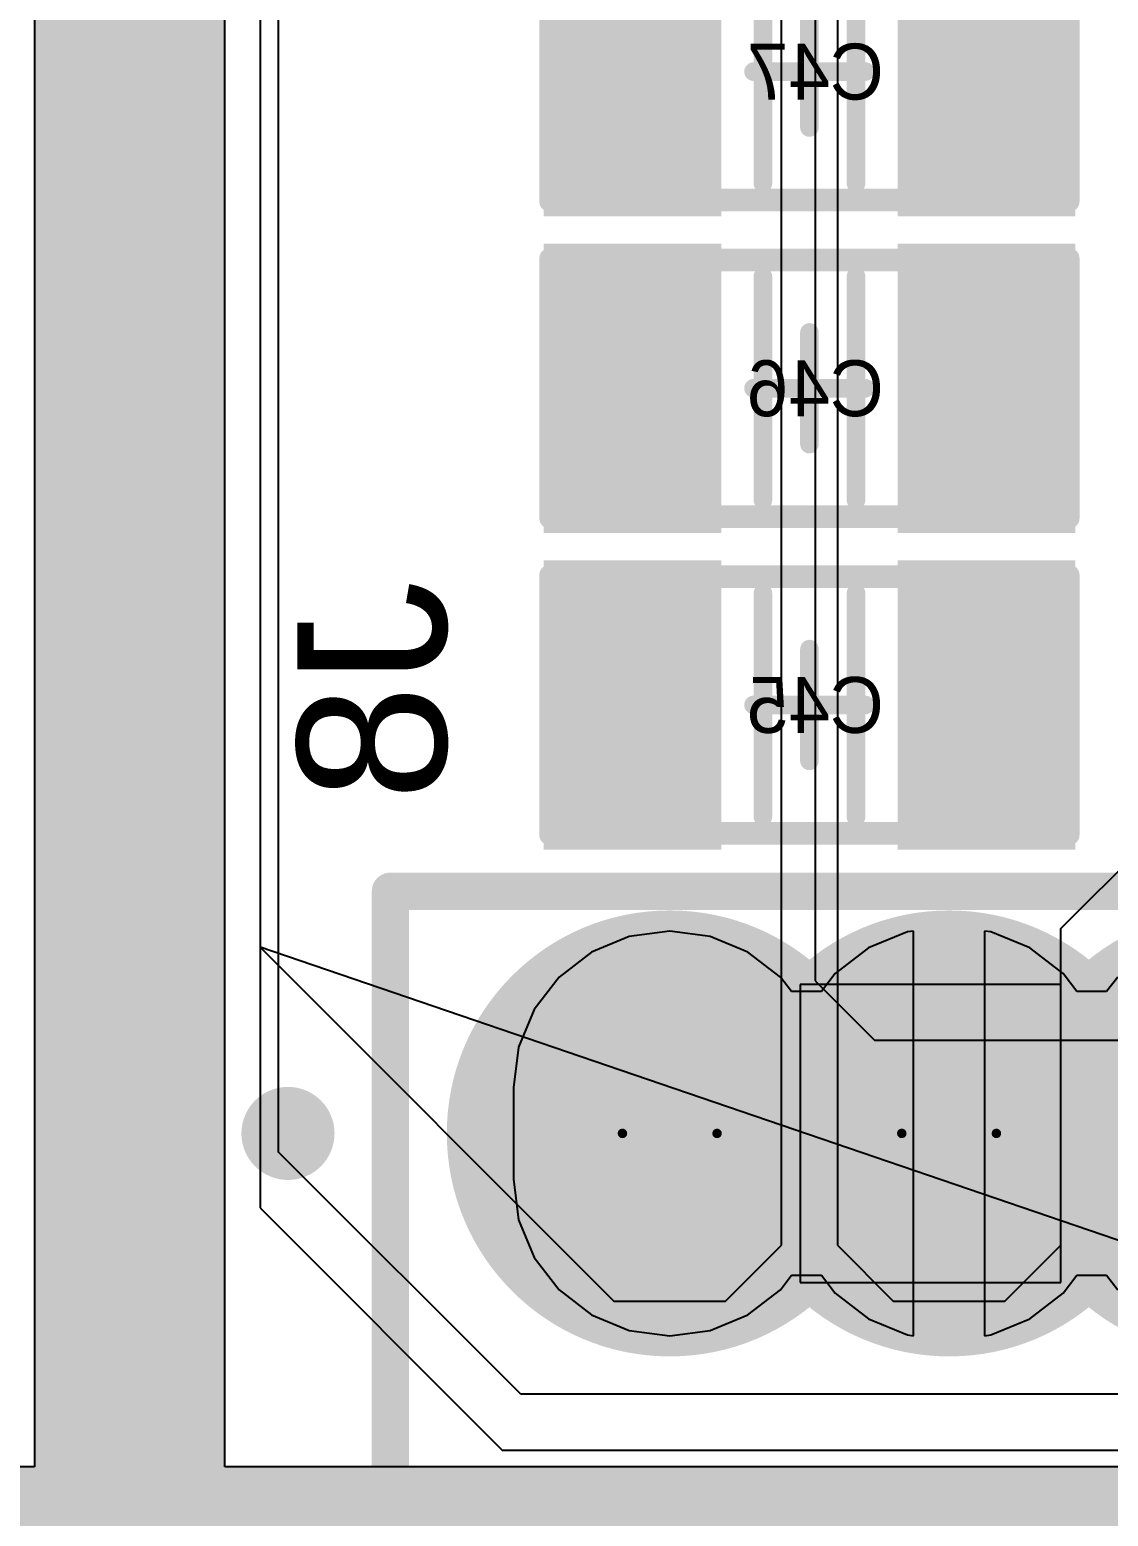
# Model space of a CAD drawing. Header units: millimetres. Extents: x -0.2 to 11.1, y -5.4 to 4.7.
# Drawn here: x 2.3135 to 2.5415, y 0.0096 to 0.3238 of the extents above; entities that cross this region are included whole.
import ezdxf

# ---------------------------------------------------------------- set-up
doc = ezdxf.new("R2010")
doc.units = ezdxf.units.MM
doc.header["$MEASUREMENT"] = 0
for name, color, linetype in [('BottomLayer', 5, 'Continuous'), ('BottomOverlay', 54, 'Continuous'), ('BottomPaste', 16, 'Continuous'), ('BottomSolder', 6, 'Continuous'), ('DrillDrawing', 1, 'Continuous'), ('InternalPlane1', 76, 'Continuous'), ('InternalPlane2', 16, 'Continuous'), ('Mechanical13', 56, 'Continuous'), ('Mechanical2', 216, 'Continuous'), ('Mechanical4', 56, 'Continuous'), ('Mechanical6', 56, 'Continuous'), ('PadHoleLayer', 156, 'Continuous'), ('TopLayer', 1, 'Continuous')]:
    doc.layers.add(name, color=color, linetype=linetype)
doc.styles.add('Arial', font='arial.ttf', dxfattribs={"height": 0.2})

# ---------------------------------------------------------------- blocks, each defined once
blk = doc.blocks.new('64800611622_CONN_6PINN_B_64')
at = {"layer": 'InternalPlane1'}
h = blk.add_hatch(color=76, dxfattribs=at)
edge = h.paths.add_edge_path()
edge.add_arc((-0.14764, 0), 0.04713, 0, 360)
h = blk.add_hatch(color=76, dxfattribs=at)
edge = h.paths.add_edge_path()
edge.add_arc((-0.08858, 0), 0.04713, 0, 360)
h = blk.add_hatch(color=76, dxfattribs=at)
edge = h.paths.add_edge_path()
edge.add_arc((-0.02953, 0), 0.04713, 0, 360)
h = blk.add_hatch(color=76, dxfattribs=at)
edge = h.paths.add_edge_path()
edge.add_arc((0.02953, 0), 0.04713, 0, 360)
h = blk.add_hatch(color=76, dxfattribs=at)
edge = h.paths.add_edge_path()
edge.add_arc((0.08858, 0), 0.04713, 0, 360)
h = blk.add_hatch(color=76, dxfattribs=at)
edge = h.paths.add_edge_path()
edge.add_arc((0.14764, 0), 0.04713, 0, 360)
at = {"layer": 'InternalPlane2'}
h = blk.add_hatch(color=16, dxfattribs=at)
edge = h.paths.add_edge_path()
edge.add_arc((-0.08858, 0), 0.04713, 0, 360)
h = blk.add_hatch(color=16, dxfattribs=at)
edge = h.paths.add_edge_path()
edge.add_arc((-0.02953, 0), 0.04713, 0, 360)
h = blk.add_hatch(color=16, dxfattribs=at)
edge = h.paths.add_edge_path()
edge.add_arc((0.02953, 0), 0.04713, 0, 360)
h = blk.add_hatch(color=16, dxfattribs=at)
edge = h.paths.add_edge_path()
edge.add_arc((0.08858, 0), 0.04713, 0, 360)
h = blk.add_hatch(color=16, dxfattribs=at)
edge = h.paths.add_edge_path()
edge.add_arc((0.14764, 0), 0.04713, 0, 360)
at = {"layer": 'PadHoleLayer'}
h = blk.add_hatch(color=156, dxfattribs=at)
edge = h.paths.add_edge_path()
edge.add_arc((-0.14764, 0), 0.01713, 0, 360)
h = blk.add_hatch(color=156, dxfattribs=at)
edge = h.paths.add_edge_path()
edge.add_arc((-0.08858, 0), 0.01713, 0, 360)
h = blk.add_hatch(color=156, dxfattribs=at)
edge = h.paths.add_edge_path()
edge.add_arc((-0.02953, 0), 0.01713, 0, 360)
h = blk.add_hatch(color=156, dxfattribs=at)
edge = h.paths.add_edge_path()
edge.add_arc((0.02953, 0), 0.01713, 0, 360)
h = blk.add_hatch(color=156, dxfattribs=at)
edge = h.paths.add_edge_path()
edge.add_arc((0.08858, 0), 0.01713, 0, 360)
h = blk.add_hatch(color=156, dxfattribs=at)
edge = h.paths.add_edge_path()
edge.add_arc((0.14764, 0), 0.01713, 0, 360)
at = {"layer": 'BottomOverlay', "const_width": 0.00787}
for points in [[(-0.20669, -0.08661), (-0.20669, 0.05118)], [(-0.20669, 0.05118), (0.20669, 0.05118)], [(0.20669, -0.08661), (0.20669, 0.05118)], [(-0.20669, -0.08661), (0.20669, -0.08661)]]:
    blk.add_lwpolyline(points, dxfattribs=at)
at = {"layer": 'BottomOverlay'}
for points, const_width in [([(-0.20866, 0.05118, 1), (-0.20472, 0.05118, 1)], 0.00394), ([(-0.20866, 0.05118, 1), (-0.20472, 0.05118, 1)], 0.00394), ([(0.20472, 0.05118, 1), (0.20866, 0.05118, 1)], 0.00394), ([(0.20472, 0.05118, 1), (0.20866, 0.05118, 1)], 0.00394), ([(-0.22441, 0, 1), (-0.23228, 0, 1)], 0.01181), ([(-0.23524, 0, 1), (-0.22933, 0, 1)], 0.00591), ([(-0.22736, 0, 1), (-0.22146, 0, 1)], 0.00591), ([(-0.20866, -0.08661, 1), (-0.20472, -0.08661, 1)], 0.00394), ([(-0.20866, -0.08661, 1), (-0.20472, -0.08661, 1)], 0.00394), ([(0.20472, -0.08661, 1), (0.20866, -0.08661, 1)], 0.00394), ([(0.20472, -0.08661, 1), (0.20866, -0.08661, 1)], 0.00394)]:
    blk.add_lwpolyline(points, format="xyb", close=True, dxfattribs=dict(at, const_width=const_width))
at = {"layer": 'InternalPlane2', "const_width": 0.01}
for points in [[(-0.16391, 0.03337, -0.230868), (-0.13136, 0.03337)], [(-0.18101, -0.01628, -0.230868), (-0.18101, 0.01628)], [(-0.11427, 0.01628, -0.230868), (-0.11427, -0.01628)], [(-0.13136, -0.03337, -0.230868), (-0.16391, -0.03337)]]:
    blk.add_lwpolyline(points, format="xyb", dxfattribs=at)
at = {"layer": 'InternalPlane2', "const_width": 0.005}
for points in [[(-0.16641, 0.03337, 1), (-0.16141, 0.03337, 1)], [(-0.13386, 0.03337, 1), (-0.12886, 0.03337, 1)], [(-0.18351, 0.01628, 1), (-0.17851, 0.01628, 1)], [(-0.11677, 0.01628, 1), (-0.11177, 0.01628, 1)], [(-0.18351, -0.01628, 1), (-0.17851, -0.01628, 1)], [(-0.11677, -0.01628, 1), (-0.11177, -0.01628, 1)], [(-0.16641, -0.03337, 1), (-0.16141, -0.03337, 1)], [(-0.13386, -0.03337, 1), (-0.12886, -0.03337, 1)]]:
    blk.add_lwpolyline(points, format="xyb", close=True, dxfattribs=at)
at = {"layer": 'Mechanical2', "const_width": 0.00394}
for points in [[(-0.20669, -0.08661), (-0.20669, 0.05118)], [(-0.20669, 0.05118), (0.20669, 0.05118)], [(0.20669, -0.08661), (0.20669, 0.05118)], [(-0.20669, -0.08661), (0.20669, -0.08661)]]:
    blk.add_lwpolyline(points, dxfattribs=at)
at = {"layer": 'Mechanical2', "const_width": 0.00197}
for points in [[(-0.20768, 0.05118, 1), (-0.20571, 0.05118, 1)], [(-0.20768, 0.05118, 1), (-0.20571, 0.05118, 1)], [(0.20571, 0.05118, 1), (0.20768, 0.05118, 1)], [(0.20571, 0.05118, 1), (0.20768, 0.05118, 1)], [(-0.20768, -0.08661, 1), (-0.20571, -0.08661, 1)], [(-0.20768, -0.08661, 1), (-0.20571, -0.08661, 1)], [(0.20571, -0.08661, 1), (0.20768, -0.08661, 1)], [(0.20571, -0.08661, 1), (0.20768, -0.08661, 1)]]:
    blk.add_lwpolyline(points, format="xyb", close=True, dxfattribs=at)
at = {"layer": 'Mechanical4', "const_width": 0.00394}
for points in [[(-0.20669, 0.05118), (0.20669, 0.05118)], [(-0.20669, -0.08661), (-0.20669, 0.05118)], [(0.20669, -0.08661), (0.20669, 0.05118)], [(0, -0.01969), (0, 0.01969)], [(-0.01969, 0), (0.01969, 0)], [(-0.20669, -0.08661), (0.20669, -0.08661)]]:
    blk.add_lwpolyline(points, dxfattribs=at)
at = {"layer": 'Mechanical4', "const_width": 0.00197}
for points in [[(-0.20768, 0.05118, 1), (-0.20571, 0.05118, 1)], [(-0.20768, 0.05118, 1), (-0.20571, 0.05118, 1)], [(0.20571, 0.05118, 1), (0.20768, 0.05118, 1)], [(0.20571, 0.05118, 1), (0.20768, 0.05118, 1)], [(-0.00098, 0.01969, 1), (0.00098, 0.01969, 1)], [(-0.02067, 0, 1), (-0.0187, 0, 1)], [(0.0187, 0, 1), (0.02067, 0, 1)], [(-0.00098, -0.01969, 1), (0.00098, -0.01969, 1)], [(-0.20768, -0.08661, 1), (-0.20571, -0.08661, 1)], [(-0.20768, -0.08661, 1), (-0.20571, -0.08661, 1)], [(0.20571, -0.08661, 1), (0.20768, -0.08661, 1)], [(0.20571, -0.08661, 1), (0.20768, -0.08661, 1)]]:
    blk.add_lwpolyline(points, format="xyb", close=True, dxfattribs=at)
at = {"layer": 'Mechanical6', "const_width": 0.00394}
for points in [[(-0.20669, 0.05118), (0.20669, 0.05118)], [(-0.20669, -0.08661), (-0.20669, 0.05118)], [(0.20669, -0.08661), (0.20669, 0.05118)], [(-0.20669, -0.08661), (0.20669, -0.08661)]]:
    blk.add_lwpolyline(points, dxfattribs=at)
at = {"layer": 'Mechanical6', "const_width": 0.00197}
for points in [[(-0.20768, 0.05118, 1), (-0.20571, 0.05118, 1)], [(-0.20768, 0.05118, 1), (-0.20571, 0.05118, 1)], [(0.20571, 0.05118, 1), (0.20768, 0.05118, 1)], [(0.20571, 0.05118, 1), (0.20768, 0.05118, 1)], [(-0.20768, -0.08661, 1), (-0.20571, -0.08661, 1)], [(-0.20768, -0.08661, 1), (-0.20571, -0.08661, 1)], [(0.20571, -0.08661, 1), (0.20768, -0.08661, 1)], [(0.20571, -0.08661, 1), (0.20768, -0.08661, 1)]]:
    blk.add_lwpolyline(points, format="xyb", close=True, dxfattribs=at)
at = {"layer": 'Mechanical6', "text_generation_flag": 2}
blk.add_text('J8', height=0.031496, rotation=180, dxfattribs=at).set_placement((-0.02624, -0.03347))
blk = doc.blocks.new('C0805_CER_B_81')
at = {"layer": 'BottomLayer'}
for points in [[(-0.02362, -0.02559), (-0.05118, -0.02559), (-0.05118, 0.02559), (-0.02362, 0.02559)], [(0.02362, 0.02559), (0.05118, 0.02559), (0.05118, -0.02559), (0.02362, -0.02559)]]:
    blk.add_hatch(color=5, dxfattribs=at).paths.add_polyline_path(points)
at = {"layer": 'BottomPaste'}
for points in [[(-0.01862, -0.03059), (-0.05618, -0.03059), (-0.05618, 0.03059), (-0.01862, 0.03059)], [(0.01862, 0.03059), (0.05618, 0.03059), (0.05618, -0.03059), (0.01862, -0.03059)]]:
    blk.add_hatch(color=16, dxfattribs=at).paths.add_polyline_path(points)
at = {"layer": 'BottomSolder'}
for points in [[(-0.02165, -0.02756), (-0.05315, -0.02756), (-0.05315, 0.02756), (-0.02165, 0.02756)], [(0.02165, 0.02756), (0.05315, 0.02756), (0.05315, -0.02756), (0.02165, -0.02756)]]:
    blk.add_hatch(color=6, dxfattribs=at).paths.add_polyline_path(points)
at = {"layer": 'BottomOverlay', "const_width": 0.00394}
for points in [[(-0.00984, 0.02362), (-0.00984, -0.02362)], [(0.00984, 0.02362), (0.00984, -0.02362)]]:
    blk.add_lwpolyline(points, dxfattribs=at)
at = {"layer": 'BottomOverlay', "const_width": 0.00197}
for points in [[(-0.01083, 0.02362, 1), (-0.00886, 0.02362, 1)], [(0.00886, 0.02362, 1), (0.01083, 0.02362, 1)], [(-0.01083, -0.02362, 1), (-0.00886, -0.02362, 1)], [(0.00886, -0.02362, 1), (0.01083, -0.02362, 1)]]:
    blk.add_lwpolyline(points, format="xyb", close=True, dxfattribs=at)
at = {"layer": 'Mechanical2', "const_width": 0.00394}
for points in [[(-0.05121, 0.02669), (-0.05121, -0.02669)], [(0.05121, 0.02669), (-0.05121, 0.02669)], [(0.05121, 0.02669), (0.05121, -0.02669)], [(0.05121, -0.02669), (-0.05121, -0.02669)]]:
    blk.add_lwpolyline(points, dxfattribs=at)
at = {"layer": 'Mechanical2', "const_width": 0.00197}
for points in [[(-0.05219, 0.02669, 1), (-0.05023, 0.02669, 1)], [(-0.05219, 0.02669, 1), (-0.05023, 0.02669, 1)], [(0.05023, 0.02669, 1), (0.05219, 0.02669, 1)], [(0.05023, 0.02669, 1), (0.05219, 0.02669, 1)], [(-0.05219, -0.02669, 1), (-0.05023, -0.02669, 1)], [(-0.05219, -0.02669, 1), (-0.05023, -0.02669, 1)], [(0.05023, -0.02669, 1), (0.05219, -0.02669, 1)], [(0.05023, -0.02669, 1), (0.05219, -0.02669, 1)]]:
    blk.add_lwpolyline(points, format="xyb", close=True, dxfattribs=at)
at = {"layer": 'Mechanical4', "const_width": 0.00394}
for points in [[(0.05512, 0.02756), (-0.05512, 0.02756)], [(-0.05512, 0.02756), (-0.05512, -0.02756)], [(0.05512, 0.02756), (0.05512, -0.02756)], [(0, 0.01181), (0, -0.01181)], [(0.01181, 0), (-0.01181, 0)], [(0.05512, -0.02756), (-0.05512, -0.02756)]]:
    blk.add_lwpolyline(points, dxfattribs=at)
at = {"layer": 'Mechanical4', "const_width": 0.00197}
for points in [[(-0.0561, 0.02756, 1), (-0.05413, 0.02756, 1)], [(-0.0561, 0.02756, 1), (-0.05413, 0.02756, 1)], [(0.05413, 0.02756, 1), (0.0561, 0.02756, 1)], [(0.05413, 0.02756, 1), (0.0561, 0.02756, 1)], [(-0.00098, 0.01181, 1), (0.00098, 0.01181, 1)], [(-0.0128, 0, 1), (-0.01083, 0, 1)], [(0.01083, 0, 1), (0.0128, 0, 1)], [(-0.00098, -0.01181, 1), (0.00098, -0.01181, 1)], [(-0.0561, -0.02756, 1), (-0.05413, -0.02756, 1)], [(-0.0561, -0.02756, 1), (-0.05413, -0.02756, 1)], [(0.05413, -0.02756, 1), (0.0561, -0.02756, 1)], [(0.05413, -0.02756, 1), (0.0561, -0.02756, 1)]]:
    blk.add_lwpolyline(points, format="xyb", close=True, dxfattribs=at)
at = {"layer": 'Mechanical6', "const_width": 0.00394}
for points in [[(0.05512, 0.02756), (-0.05512, 0.02756)], [(-0.05512, 0.02756), (-0.05512, -0.02756)], [(0.05512, 0.02756), (0.05512, -0.02756)], [(0.05512, -0.02756), (-0.05512, -0.02756)]]:
    blk.add_lwpolyline(points, dxfattribs=at)
at = {"layer": 'Mechanical6', "const_width": 0.00197}
for points in [[(-0.0561, 0.02756, 1), (-0.05413, 0.02756, 1)], [(-0.0561, 0.02756, 1), (-0.05413, 0.02756, 1)], [(0.05413, 0.02756, 1), (0.0561, 0.02756, 1)], [(0.05413, 0.02756, 1), (0.0561, 0.02756, 1)], [(-0.0561, -0.02756, 1), (-0.05413, -0.02756, 1)], [(-0.0561, -0.02756, 1), (-0.05413, -0.02756, 1)], [(0.05413, -0.02756, 1), (0.0561, -0.02756, 1)], [(0.05413, -0.02756, 1), (0.0561, -0.02756, 1)]]:
    blk.add_lwpolyline(points, format="xyb", close=True, dxfattribs=at)
at = {"layer": 'Mechanical6', "text_generation_flag": 2}
blk.add_text('C47', height=0.011811, rotation=180, dxfattribs=at).set_placement((-0.01574, 0.0059))
blk = doc.blocks.new('C0805_CER_B_82')
at = {"layer": 'BottomLayer'}
for points in [[(-0.02362, -0.02559), (-0.05118, -0.02559), (-0.05118, 0.02559), (-0.02362, 0.02559)], [(0.02362, 0.02559), (0.05118, 0.02559), (0.05118, -0.02559), (0.02362, -0.02559)]]:
    blk.add_hatch(color=5, dxfattribs=at).paths.add_polyline_path(points)
at = {"layer": 'BottomPaste'}
for points in [[(-0.01862, -0.03059), (-0.05618, -0.03059), (-0.05618, 0.03059), (-0.01862, 0.03059)], [(0.01862, 0.03059), (0.05618, 0.03059), (0.05618, -0.03059), (0.01862, -0.03059)]]:
    blk.add_hatch(color=16, dxfattribs=at).paths.add_polyline_path(points)
at = {"layer": 'BottomSolder'}
for points in [[(-0.02165, -0.02756), (-0.05315, -0.02756), (-0.05315, 0.02756), (-0.02165, 0.02756)], [(0.02165, 0.02756), (0.05315, 0.02756), (0.05315, -0.02756), (0.02165, -0.02756)]]:
    blk.add_hatch(color=6, dxfattribs=at).paths.add_polyline_path(points)
at = {"layer": 'BottomOverlay', "const_width": 0.00394}
for points in [[(-0.00984, 0.02362), (-0.00984, -0.02362)], [(0.00984, 0.02362), (0.00984, -0.02362)]]:
    blk.add_lwpolyline(points, dxfattribs=at)
at = {"layer": 'BottomOverlay', "const_width": 0.00197}
for points in [[(-0.01083, 0.02362, 1), (-0.00886, 0.02362, 1)], [(0.00886, 0.02362, 1), (0.01083, 0.02362, 1)], [(-0.01083, -0.02362, 1), (-0.00886, -0.02362, 1)], [(0.00886, -0.02362, 1), (0.01083, -0.02362, 1)]]:
    blk.add_lwpolyline(points, format="xyb", close=True, dxfattribs=at)
at = {"layer": 'Mechanical2', "const_width": 0.00394}
for points in [[(-0.05121, 0.02669), (-0.05121, -0.02669)], [(0.05121, 0.02669), (-0.05121, 0.02669)], [(0.05121, 0.02669), (0.05121, -0.02669)], [(0.05121, -0.02669), (-0.05121, -0.02669)]]:
    blk.add_lwpolyline(points, dxfattribs=at)
at = {"layer": 'Mechanical2', "const_width": 0.00197}
for points in [[(-0.05219, 0.02669, 1), (-0.05023, 0.02669, 1)], [(-0.05219, 0.02669, 1), (-0.05023, 0.02669, 1)], [(0.05023, 0.02669, 1), (0.05219, 0.02669, 1)], [(0.05023, 0.02669, 1), (0.05219, 0.02669, 1)], [(-0.05219, -0.02669, 1), (-0.05023, -0.02669, 1)], [(-0.05219, -0.02669, 1), (-0.05023, -0.02669, 1)], [(0.05023, -0.02669, 1), (0.05219, -0.02669, 1)], [(0.05023, -0.02669, 1), (0.05219, -0.02669, 1)]]:
    blk.add_lwpolyline(points, format="xyb", close=True, dxfattribs=at)
at = {"layer": 'Mechanical4', "const_width": 0.00394}
for points in [[(0.05512, 0.02756), (-0.05512, 0.02756)], [(-0.05512, 0.02756), (-0.05512, -0.02756)], [(0.05512, 0.02756), (0.05512, -0.02756)], [(0, 0.01181), (0, -0.01181)], [(0.01181, 0), (-0.01181, 0)], [(0.05512, -0.02756), (-0.05512, -0.02756)]]:
    blk.add_lwpolyline(points, dxfattribs=at)
at = {"layer": 'Mechanical4', "const_width": 0.00197}
for points in [[(-0.0561, 0.02756, 1), (-0.05413, 0.02756, 1)], [(-0.0561, 0.02756, 1), (-0.05413, 0.02756, 1)], [(0.05413, 0.02756, 1), (0.0561, 0.02756, 1)], [(0.05413, 0.02756, 1), (0.0561, 0.02756, 1)], [(-0.00098, 0.01181, 1), (0.00098, 0.01181, 1)], [(-0.0128, 0, 1), (-0.01083, 0, 1)], [(0.01083, 0, 1), (0.0128, 0, 1)], [(-0.00098, -0.01181, 1), (0.00098, -0.01181, 1)], [(-0.0561, -0.02756, 1), (-0.05413, -0.02756, 1)], [(-0.0561, -0.02756, 1), (-0.05413, -0.02756, 1)], [(0.05413, -0.02756, 1), (0.0561, -0.02756, 1)], [(0.05413, -0.02756, 1), (0.0561, -0.02756, 1)]]:
    blk.add_lwpolyline(points, format="xyb", close=True, dxfattribs=at)
at = {"layer": 'Mechanical6', "const_width": 0.00394}
for points in [[(0.05512, 0.02756), (-0.05512, 0.02756)], [(-0.05512, 0.02756), (-0.05512, -0.02756)], [(0.05512, 0.02756), (0.05512, -0.02756)], [(0.05512, -0.02756), (-0.05512, -0.02756)]]:
    blk.add_lwpolyline(points, dxfattribs=at)
at = {"layer": 'Mechanical6', "const_width": 0.00197}
for points in [[(-0.0561, 0.02756, 1), (-0.05413, 0.02756, 1)], [(-0.0561, 0.02756, 1), (-0.05413, 0.02756, 1)], [(0.05413, 0.02756, 1), (0.0561, 0.02756, 1)], [(0.05413, 0.02756, 1), (0.0561, 0.02756, 1)], [(-0.0561, -0.02756, 1), (-0.05413, -0.02756, 1)], [(-0.0561, -0.02756, 1), (-0.05413, -0.02756, 1)], [(0.05413, -0.02756, 1), (0.0561, -0.02756, 1)], [(0.05413, -0.02756, 1), (0.0561, -0.02756, 1)]]:
    blk.add_lwpolyline(points, format="xyb", close=True, dxfattribs=at)
at = {"layer": 'Mechanical6', "text_generation_flag": 2}
blk.add_text('C46', height=0.011811, rotation=180, dxfattribs=at).set_placement((-0.01574, 0.0059))
blk = doc.blocks.new('C0805_CER_B_83')
at = {"layer": 'BottomLayer'}
for points in [[(-0.02362, -0.02559), (-0.05118, -0.02559), (-0.05118, 0.02559), (-0.02362, 0.02559)], [(0.02362, 0.02559), (0.05118, 0.02559), (0.05118, -0.02559), (0.02362, -0.02559)]]:
    blk.add_hatch(color=5, dxfattribs=at).paths.add_polyline_path(points)
at = {"layer": 'BottomPaste'}
for points in [[(-0.01862, -0.03059), (-0.05618, -0.03059), (-0.05618, 0.03059), (-0.01862, 0.03059)], [(0.01862, 0.03059), (0.05618, 0.03059), (0.05618, -0.03059), (0.01862, -0.03059)]]:
    blk.add_hatch(color=16, dxfattribs=at).paths.add_polyline_path(points)
at = {"layer": 'BottomSolder'}
for points in [[(-0.02165, -0.02756), (-0.05315, -0.02756), (-0.05315, 0.02756), (-0.02165, 0.02756)], [(0.02165, 0.02756), (0.05315, 0.02756), (0.05315, -0.02756), (0.02165, -0.02756)]]:
    blk.add_hatch(color=6, dxfattribs=at).paths.add_polyline_path(points)
at = {"layer": 'BottomOverlay', "const_width": 0.00394}
for points in [[(-0.00984, 0.02362), (-0.00984, -0.02362)], [(0.00984, 0.02362), (0.00984, -0.02362)]]:
    blk.add_lwpolyline(points, dxfattribs=at)
at = {"layer": 'BottomOverlay', "const_width": 0.00197}
for points in [[(-0.01083, 0.02362, 1), (-0.00886, 0.02362, 1)], [(0.00886, 0.02362, 1), (0.01083, 0.02362, 1)], [(-0.01083, -0.02362, 1), (-0.00886, -0.02362, 1)], [(0.00886, -0.02362, 1), (0.01083, -0.02362, 1)]]:
    blk.add_lwpolyline(points, format="xyb", close=True, dxfattribs=at)
at = {"layer": 'Mechanical2', "const_width": 0.00394}
for points in [[(-0.05121, 0.02669), (-0.05121, -0.02669)], [(0.05121, 0.02669), (-0.05121, 0.02669)], [(0.05121, 0.02669), (0.05121, -0.02669)], [(0.05121, -0.02669), (-0.05121, -0.02669)]]:
    blk.add_lwpolyline(points, dxfattribs=at)
at = {"layer": 'Mechanical2', "const_width": 0.00197}
for points in [[(-0.05219, 0.02669, 1), (-0.05023, 0.02669, 1)], [(-0.05219, 0.02669, 1), (-0.05023, 0.02669, 1)], [(0.05023, 0.02669, 1), (0.05219, 0.02669, 1)], [(0.05023, 0.02669, 1), (0.05219, 0.02669, 1)], [(-0.05219, -0.02669, 1), (-0.05023, -0.02669, 1)], [(-0.05219, -0.02669, 1), (-0.05023, -0.02669, 1)], [(0.05023, -0.02669, 1), (0.05219, -0.02669, 1)], [(0.05023, -0.02669, 1), (0.05219, -0.02669, 1)]]:
    blk.add_lwpolyline(points, format="xyb", close=True, dxfattribs=at)
at = {"layer": 'Mechanical4', "const_width": 0.00394}
for points in [[(0.05512, 0.02756), (-0.05512, 0.02756)], [(-0.05512, 0.02756), (-0.05512, -0.02756)], [(0.05512, 0.02756), (0.05512, -0.02756)], [(0, 0.01181), (0, -0.01181)], [(0.01181, 0), (-0.01181, 0)], [(0.05512, -0.02756), (-0.05512, -0.02756)]]:
    blk.add_lwpolyline(points, dxfattribs=at)
at = {"layer": 'Mechanical4', "const_width": 0.00197}
for points in [[(-0.0561, 0.02756, 1), (-0.05413, 0.02756, 1)], [(-0.0561, 0.02756, 1), (-0.05413, 0.02756, 1)], [(0.05413, 0.02756, 1), (0.0561, 0.02756, 1)], [(0.05413, 0.02756, 1), (0.0561, 0.02756, 1)], [(-0.00098, 0.01181, 1), (0.00098, 0.01181, 1)], [(-0.0128, 0, 1), (-0.01083, 0, 1)], [(0.01083, 0, 1), (0.0128, 0, 1)], [(-0.00098, -0.01181, 1), (0.00098, -0.01181, 1)], [(-0.0561, -0.02756, 1), (-0.05413, -0.02756, 1)], [(-0.0561, -0.02756, 1), (-0.05413, -0.02756, 1)], [(0.05413, -0.02756, 1), (0.0561, -0.02756, 1)], [(0.05413, -0.02756, 1), (0.0561, -0.02756, 1)]]:
    blk.add_lwpolyline(points, format="xyb", close=True, dxfattribs=at)
at = {"layer": 'Mechanical6', "const_width": 0.00394}
for points in [[(0.05512, 0.02756), (-0.05512, 0.02756)], [(-0.05512, 0.02756), (-0.05512, -0.02756)], [(0.05512, 0.02756), (0.05512, -0.02756)], [(0.05512, -0.02756), (-0.05512, -0.02756)]]:
    blk.add_lwpolyline(points, dxfattribs=at)
at = {"layer": 'Mechanical6', "const_width": 0.00197}
for points in [[(-0.0561, 0.02756, 1), (-0.05413, 0.02756, 1)], [(-0.0561, 0.02756, 1), (-0.05413, 0.02756, 1)], [(0.05413, 0.02756, 1), (0.0561, 0.02756, 1)], [(0.05413, 0.02756, 1), (0.0561, 0.02756, 1)], [(-0.0561, -0.02756, 1), (-0.05413, -0.02756, 1)], [(-0.0561, -0.02756, 1), (-0.05413, -0.02756, 1)], [(0.05413, -0.02756, 1), (0.0561, -0.02756, 1)], [(0.05413, -0.02756, 1), (0.0561, -0.02756, 1)]]:
    blk.add_lwpolyline(points, format="xyb", close=True, dxfattribs=at)
at = {"layer": 'Mechanical6', "text_generation_flag": 2}
blk.add_text('C45', height=0.011811, rotation=180, dxfattribs=at).set_placement((-0.01574, 0.0059))

msp = doc.modelspace()

# ---------------------------------------------------------------- hatches: boundary and pattern name
at = {"layer": 'InternalPlane1'}
msp.add_hatch(color=76, dxfattribs=at).paths.add_polyline_path([(2.47638, 0.05906), (2.5315, 0.05906), (2.5315, 0.12205), (2.47638, 0.12205)])

# ---------------------------------------------------------------- linework, layer by layer
at = {"layer": 'BottomLayer'}
for p, q in [((2.3622, 0.34646), (2.3622, 0.12992)), ((2.48425, 0.34646), (2.48425, 0.13386)), ((2.47958, 0.33683), (2.47958, 0.12278)), ((2.47244, 0.06693), (2.47244, 0.33465)), ((2.5315, 0.13386), (2.55118, 0.15354)), ((2.48425, 0.13386), (2.48425, 0.06693)), ((2.5315, 0.06693), (2.5315, 0.13386)), ((2.67323, 0.02362), (2.3622, 0.12992)), ((2.3622, 0.12992), (2.3622, 0.0748)), ((2.3622, 0.12992), (2.43701, 0.05512)), ((2.47958, 0.12278), (2.49213, 0.11024)), ((2.49213, 0.11024), (2.64961, 0.11024)), ((2.3622, 0.0748), (2.41339, 0.02362)), ((2.46063, 0.05512), (2.47244, 0.06693)), ((2.48425, 0.06693), (2.49606, 0.05512)), ((2.51968, 0.05512), (2.5315, 0.06693)), ((2.43701, 0.05512), (2.46063, 0.05512)), ((2.49606, 0.05512), (2.51968, 0.05512)), ((2.41339, 0.02362), (2.67323, 0.02362))]:
    msp.add_line(p, q, dxfattribs=at)
at = {"layer": 'DrillDrawing'}
for points, const_width in [([(2.45882, 0.09055, 1), (2.43882, 0.09055, 1)], 0.002), ([(2.51787, 0.09055, 1), (2.49787, 0.09055, 1)], 0.002), ([(2.43832, 0.09055, 1), (2.43932, 0.09055, 1)], 0.001), ([(2.45832, 0.09055, 1), (2.45932, 0.09055, 1)], 0.001), ([(2.49737, 0.09055, 1), (2.49837, 0.09055, 1)], 0.001), ([(2.51737, 0.09055, 1), (2.51837, 0.09055, 1)], 0.001)]:
    msp.add_lwpolyline(points, format="xyb", close=True, dxfattribs=dict(at, const_width=const_width))
at = {"layer": 'InternalPlane1'}
for p, q in [((2.31455, 1.0315), (2.31455, 0.0201)), ((2.35474, 0.0201), (2.35474, 1.0114)), ((2.5315, 0.12205), (2.47638, 0.12205)), ((2.47638, 0.12205), (2.47638, 0.05906)), ((2.5315, 0.05906), (2.5315, 0.12205)), ((2.47638, 0.05906), (2.5315, 0.05906)), ((2.31455, 0.0201), (0.0201, 0.0201)), ((3.13738, 0.0201), (2.35474, 0.0201))]:
    msp.add_line(p, q, dxfattribs=at)
at = {"layer": 'InternalPlane1', "const_width": 0.04}
for points in [[(2.33465, 0), (2.33465, 1.0315)], [(0, 0), (3.15748, 0)]]:
    msp.add_lwpolyline(points, dxfattribs=at)
at = {"layer": 'InternalPlane1', "const_width": 0.02}
msp.add_lwpolyline([(2.32465, 0, 1), (2.34465, 0, 1)], format="xyb", close=True, dxfattribs=at)
at = {"layer": 'InternalPlane2'}
for p, q in [((2.31455, 1.0315), (2.31455, 0.0201)), ((2.35474, 0.0201), (2.35474, 1.0114)), ((2.31455, 0.0201), (0.0201, 0.0201)), ((3.13738, 0.0201), (2.35474, 0.0201))]:
    msp.add_line(p, q, dxfattribs=at)
at = {"layer": 'InternalPlane2', "const_width": 0.04}
for points in [[(2.33465, 0), (2.33465, 1.0315)], [(0, 0), (3.15748, 0)]]:
    msp.add_lwpolyline(points, dxfattribs=at)
at = {"layer": 'InternalPlane2', "const_width": 0.02}
msp.add_lwpolyline([(2.32465, 0, 1), (2.34465, 0, 1)], format="xyb", close=True, dxfattribs=at)
at = {"layer": 'Mechanical13', "const_width": 0.016}
for points in [[(2.33465, 0.27953), (2.33465, 0.33465)], [(2.33465, 0.19291), (2.33465, 0.24803)], [(2.33465, 0.1063), (2.33465, 0.16142)], [(2.33465, -0.00394), (2.33465, 0.0748)]]:
    msp.add_lwpolyline(points, dxfattribs=at)
at = {"layer": 'Mechanical13', "const_width": 0.008}
for points in [[(2.33065, 0.27953, 1), (2.33865, 0.27953, 1)], [(2.33065, 0.24803, 1), (2.33865, 0.24803, 1)], [(2.33065, 0.19291, 1), (2.33865, 0.19291, 1)], [(2.33065, 0.16142, 1), (2.33865, 0.16142, 1)], [(2.33065, 0.1063, 1), (2.33865, 0.1063, 1)], [(2.33065, 0.0748, 1), (2.33865, 0.0748, 1)]]:
    msp.add_lwpolyline(points, format="xyb", close=True, dxfattribs=at)
at = {"layer": 'TopLayer'}
for p, q in [((2.36614, 0.08661), (2.36614, 0.9685)), ((2.44026, 0.13217), (2.43229, 0.12887)), ((2.44882, 0.1333), (2.44026, 0.13217)), ((2.45738, 0.13217), (2.44882, 0.1333)), ((2.46535, 0.12887), (2.45738, 0.13217)), ((2.49906, 0.13315), (2.49084, 0.12974)), ((2.50037, 0.13332), (2.49906, 0.13315)), ((2.50037, 0.09055), (2.50037, 0.13332)), ((2.51669, 0.13315), (2.51537, 0.13332)), ((2.51537, 0.13332), (2.51537, 0.09055)), ((2.52491, 0.12974), (2.51669, 0.13315)), ((2.43229, 0.12887), (2.42544, 0.12361)), ((2.4722, 0.12361), (2.46535, 0.12887)), ((2.49084, 0.12974), (2.48378, 0.12433)), ((2.53197, 0.12433), (2.52491, 0.12974)), ((2.42544, 0.12361), (2.42019, 0.11677)), ((2.47457, 0.12053), (2.4722, 0.12361)), ((2.48378, 0.12433), (2.48087, 0.12053)), ((2.53488, 0.12053), (2.53197, 0.12433)), ((2.54355, 0.12361), (2.54118, 0.12053)), ((2.48087, 0.12053), (2.47457, 0.12053)), ((2.54118, 0.12053), (2.53488, 0.12053)), ((2.42019, 0.11677), (2.41688, 0.10879)), ((2.41688, 0.10879), (2.41576, 0.10024)), ((2.41576, 0.10024), (2.41576, 0.08087)), ((2.50037, 0.04778), (2.50037, 0.09055)), ((2.51537, 0.09055), (2.51537, 0.04778)), ((2.41732, 0.03543), (2.36614, 0.08661)), ((2.41576, 0.08087), (2.41688, 0.07231)), ((2.41688, 0.07231), (2.42019, 0.06434)), ((2.42019, 0.06434), (2.42544, 0.05749)), ((2.4722, 0.05749), (2.47457, 0.06057)), ((2.47457, 0.06057), (2.48087, 0.06057)), ((2.48087, 0.06057), (2.48378, 0.05677)), ((2.53197, 0.05677), (2.53488, 0.06057)), ((2.53488, 0.06057), (2.54118, 0.06057)), ((2.54118, 0.06057), (2.54355, 0.05749)), ((2.42544, 0.05749), (2.43229, 0.05223)), ((2.46535, 0.05223), (2.4722, 0.05749)), ((2.48378, 0.05677), (2.49084, 0.05136)), ((2.52491, 0.05136), (2.53197, 0.05677)), ((2.43229, 0.05223), (2.44026, 0.04893)), ((2.45738, 0.04893), (2.46535, 0.05223)), ((2.49084, 0.05136), (2.49906, 0.04796)), ((2.51669, 0.04796), (2.52491, 0.05136)), ((2.44026, 0.04893), (2.44882, 0.0478)), ((2.44882, 0.0478), (2.45738, 0.04893)), ((2.49906, 0.04796), (2.50037, 0.04778)), ((2.51537, 0.04778), (2.51669, 0.04796)), ((3.09449, 0.03543), (2.41732, 0.03543))]:
    msp.add_line(p, q, dxfattribs=at)

# ---------------------------------------------------------------- block references
at = {"rotation": 180}
for name, p in [('C0805_CER_B_81', (2.47835, 0.31496)), ('C0805_CER_B_82', (2.47835, 0.24803)), ('C0805_CER_B_83', (2.47835, 0.1811))]:
    msp.add_blockref(name, p, dxfattribs=at)
msp.add_blockref('64800611622_CONN_6PINN_B_64', (2.59646, 0.09055))

# ---------------------------------------------------------------- texts
at = {"layer": 'BottomOverlay', "style": 'Arial', "text_generation_flag": 2}
msp.add_text('J8', height=0.031496, rotation=90, dxfattribs=at).set_placement((2.40157, 0.20734))

doc.saveas('drawing.dxf')
